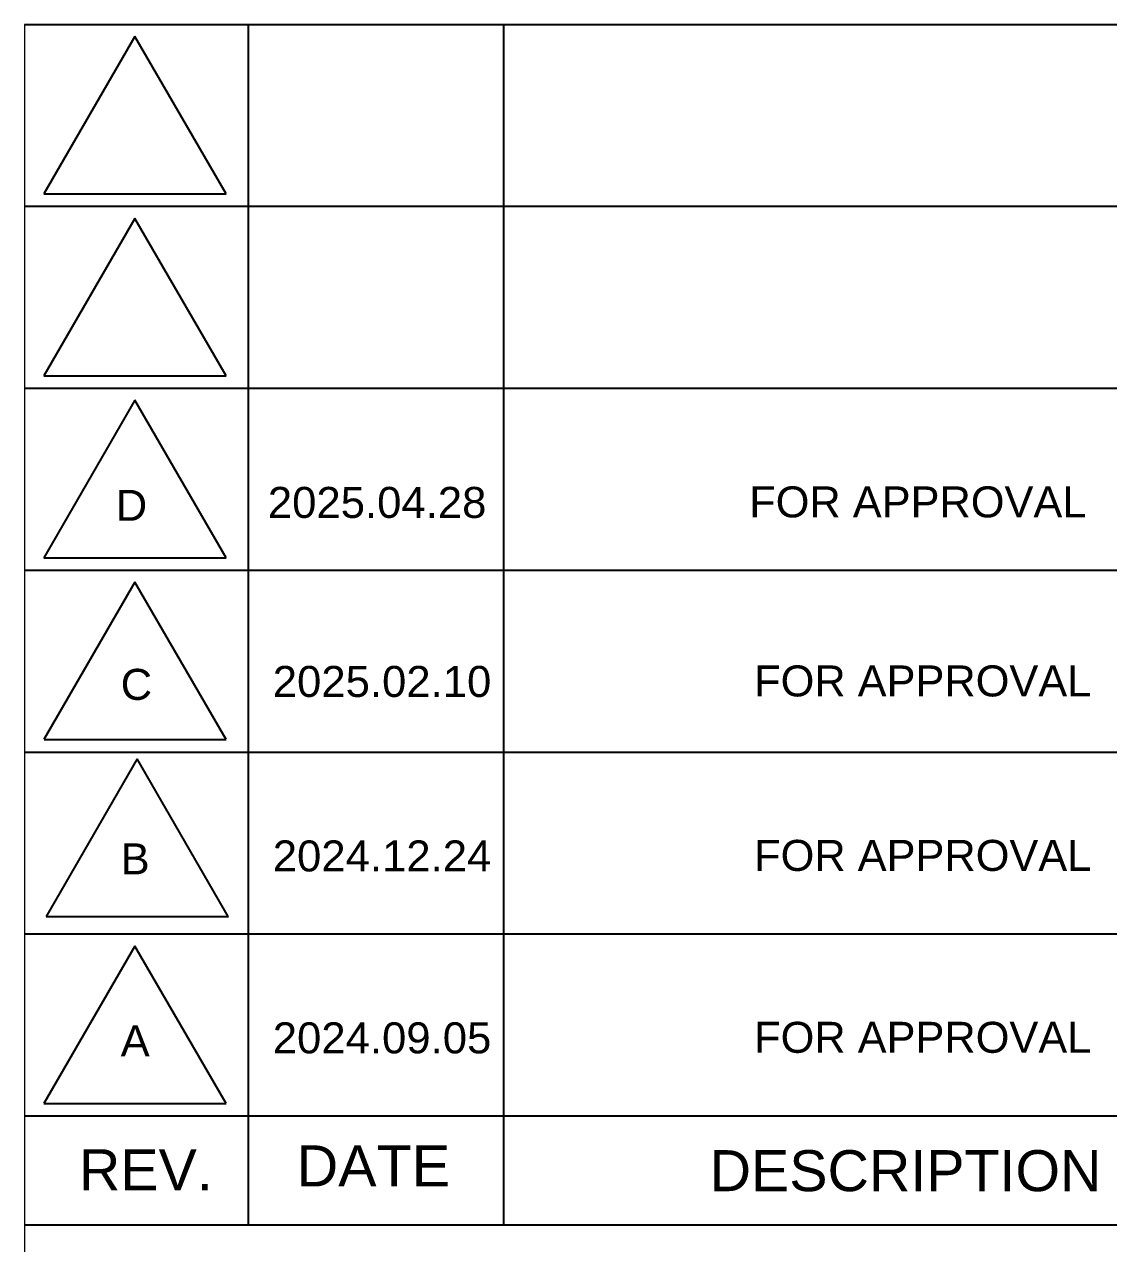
# Model space of a CAD drawing. Header units: inches. Extents: x 1128 to 1969, y -3 to 591.
# Drawn here: x 1795.1 to 1854.5, y 130.9 to 197.8 of the extents above; entities that cross this region are included whole.
import ezdxf
from ezdxf.enums import TextEntityAlignment as Align

# ---------------------------------------------------------------- set-up
doc = ezdxf.new("R2010")
doc.units = ezdxf.units.IN
doc.header["$MEASUREMENT"] = 0
for name, color, linetype in [('BG 0 -1', 7, 'Continuous'), ('BG 09.title block', 7, 'Continuous'), ('FRAME', 7, 'Continuous')]:
    doc.layers.add(name, color=color, linetype=linetype)
doc.styles.add('Arial', font='arial.ttf')

msp = doc.modelspace()

# ---------------------------------------------------------------- linework, layer by layer
at = {"layer": 'BG 0 -1', "color": 7, "linetype": 'Continuous', "lineweight": 9}
msp.add_line((1795.093, 197.791), (1795.093, 15.501), dxfattribs=at)
at = {"layer": 'BG 09.title block', "color": 7, "linetype": 'Continuous', "lineweight": 25}
for p, q in [((1795.093, 197.791), (1944.36, 197.791)), ((1807.36, 197.791), (1807.36, 131.923)), ((1821.36, 197.791), (1821.36, 131.923)), ((1801.153, 197.129), (1796.153, 188.493)), ((1806.149, 188.493), (1801.153, 197.129)), ((1796.153, 188.493), (1806.149, 188.493)), ((1795.093, 187.811), (1944.36, 187.811)), ((1801.153, 187.149), (1796.153, 178.514)), ((1806.149, 178.514), (1801.153, 187.149)), ((1796.153, 178.514), (1806.149, 178.514)), ((1795.093, 177.831), (1944.36, 177.831)), ((1801.153, 177.169), (1796.153, 168.533)), ((1806.149, 168.533), (1801.153, 177.169)), ((1796.153, 168.533), (1806.149, 168.533)), ((1795.093, 167.851), (1944.36, 167.851)), ((1801.153, 167.189), (1796.153, 158.553)), ((1806.149, 158.553), (1801.153, 167.189)), ((1796.169, 158.552), (1806.165, 158.552)), ((1795.093, 157.871), (1944.36, 157.871)), ((1801.278, 157.493), (1796.278, 148.857)), ((1806.275, 148.857), (1801.278, 157.493)), ((1796.294, 148.856), (1806.291, 148.856)), ((1795.093, 147.891), (1944.36, 147.891)), ((1801.153, 147.229), (1796.153, 138.593)), ((1806.149, 138.593), (1801.153, 147.229)), ((1796.153, 138.593), (1806.149, 138.593)), ((1795.093, 137.911), (1944.36, 137.911)), ((1944.36, 131.923), (1795.093, 131.923))]:
    msp.add_line(p, q, dxfattribs=at)

# ---------------------------------------------------------------- texts
at = {"layer": 'BG 09.title block', "color": 7, "style": 'Arial'}
for s, width, p in [('REV.', 1.000881, (1801.752, 134.951)), ('DATE', 1.004333, (1814.231, 135.167)), ('DESCRIPTION', 1.000365, (1843.413, 134.905))]:
    msp.add_text(s, height=2.25, dxfattribs=dict(at, width=width)).set_placement(p, align=Align.MIDDLE)
at = {"layer": 'FRAME', "color": 2, "style": 'Arial'}
for s, width, p in [('D', 1.004063, (1800.104, 170.555)), ('2025.04.28', 1.008516, (1808.443, 170.715)), ('FOR APPROVAL', 1.000881, (1834.842, 170.744)), ('2025.02.10', 1.008516, (1808.712, 160.893)), ('FOR APPROVAL', 1.000881, (1835.111, 160.922)), ('C', 1.004063, (1800.373, 160.733)), ('B', 1.004063, (1800.373, 151.161)), ('2024.12.24', 1.008516, (1808.712, 151.321)), ('FOR APPROVAL', 1.000881, (1835.111, 151.35)), ('A', 1.004063, (1800.373, 141.181)), ('2024.09.05', 1.008516, (1808.712, 141.341)), ('FOR APPROVAL', 1.000881, (1835.111, 141.37))]:
    msp.add_text(s, height=1.7, dxfattribs=dict(at, width=width)).set_placement(p)

doc.saveas('drawing.dxf')
